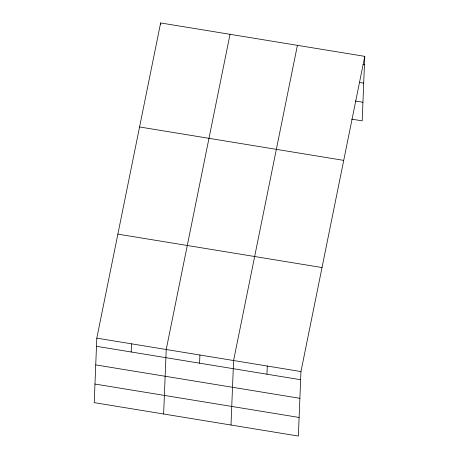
<?xml version="1.0" encoding="UTF-8"?>
<svg xmlns="http://www.w3.org/2000/svg" width="459" height="459" viewBox="0 0 459 459"><rect width="100%" height="100%" fill="white"/><g stroke="black" fill="none" stroke-linecap="round" stroke-linejoin="round"><path stroke-width="0.69" d="M96.809 338.145L94.221 402.641L298.373 436.05L300.961 371.555L364.779 56.359L160.627 22.95L96.809 338.145L300.961 371.555M131.188 351.984L131.515 343.825M160.575 24.31L160.627 22.95M163.633 414.001L166.221 349.506L230.039 34.31M199.579 363.178L199.906 355.019M231.003 425.023L233.591 360.533L297.409 45.332M266.949 374.205L267.276 366.041M364.779 56.359L362.191 120.855L351.663 119.133M363.052 64.294L364.452 64.524M359.495 82.425L363.706 83.113M355.22 101.003L362.937 102.265M139.565 126.965L343.722 160.375M117.871 234.13L322.023 267.54M96.482 346.31L300.634 379.719M95.736 364.899L299.888 398.309M94.967 384.051L299.119 417.461"/></g></svg>
